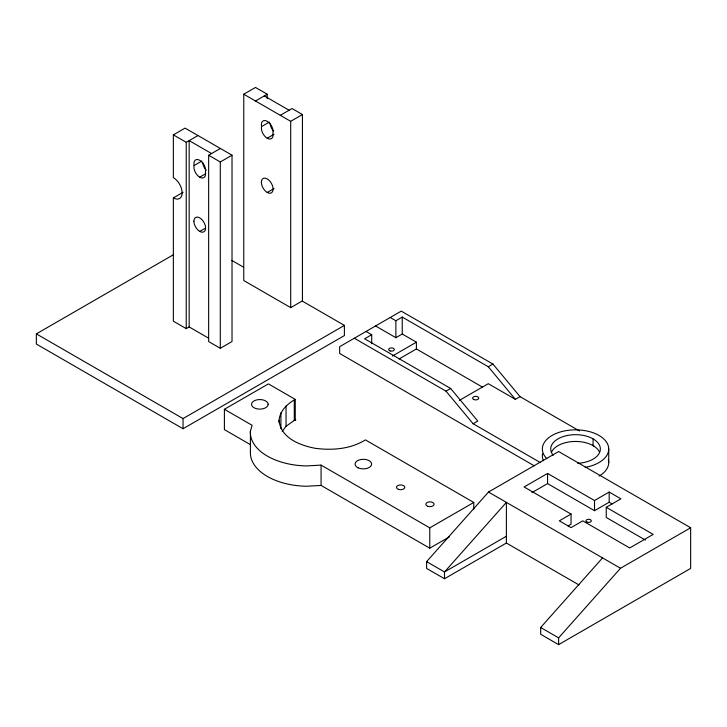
<?xml version="1.0" encoding="UTF-8"?>
<svg xmlns="http://www.w3.org/2000/svg" width="727" height="727" viewBox="0 0 727 727"><rect width="100%" height="100%" fill="white"/><g stroke="black" fill="none" stroke-linecap="round" stroke-linejoin="round"><path stroke-width="1.09" d="M194.091 165.538L193.955 166.056A8.297 4.789 60 0 0 198.862 176.625L200.388 177.542A8.297 4.789 60 0 0 205.587 173.071L205.423 172.081A8.297 4.789 60 0 0 199.752 160.276A8.297 4.789 60 0 0 194.091 165.538L201.906 161.021M261.566 126.58L261.429 127.098A8.297 4.789 60 0 0 266.336 137.667L267.863 138.584A8.297 4.789 60 0 0 273.061 134.122L272.898 133.123A8.297 4.789 60 0 0 267.227 121.318A8.297 4.789 60 0 0 261.566 126.58L269.39 122.063M279.05 422.532C278.568 412.055 286.756 404.148 295.253 399.387L268.408 383.883L224.398 409.292L224.398 429.621L250.215 444.524M449.322 536.899L429.766 548.185L321.08 485.436L306.449 486.254A58.087 33.533 0 0 1 250.406 451.585L250.406 431.256L252.124 425.304L224.398 409.292M282.194 431.447L286.047 426.276L295.253 419.715L295.253 399.387M578.992 584.953L506.383 543.033L444.506 578.747L426.613 568.414L426.613 561.635L488.48 492.043L558.627 451.54L690.65 527.766L690.65 568.414L558.627 644.64L540.67 634.271L540.67 627.492L602.547 557.9M558.627 644.64L558.627 637.861L620.504 568.26L690.65 527.766M208.658 338.191L189.174 326.941L186.239 328.631L173.353 321.198L173.353 197.917A12.45 7.188 60 0 0 182.15 192.837A12.45 7.188 60 0 0 173.353 177.597L173.353 134.877L185.085 128.097L232.022 155.196L232.022 341.517L220.29 348.297L208.649 341.572L208.649 155.251L220.381 148.472M280.286 115.311L292.027 108.532L302.441 114.548L302.441 300.869L290.7 307.639L243.763 280.54L243.763 94.219L255.495 87.449L267.227 94.219L267.227 98.736M255.495 100.998L267.227 94.219M173.353 134.877L186.239 142.31L197.971 135.54M208.649 155.251L220.29 161.976L232.022 155.196M243.763 94.219L290.7 121.318L302.441 114.548M199.752 177.161L205.623 173.771M267.227 138.203L274.079 134.25M173.353 197.917L183.131 192.273M199.752 231.422L205.623 228.033M267.227 192.464L274.079 188.511M302.168 301.023L344.398 325.405L344.398 335.574L183.04 428.73L36.35 344.044L36.35 333.875L173.262 254.832M36.35 333.875L183.04 418.57L344.398 325.405M371.697 343.753L371.697 334.72L364.627 338.8L450.667 388.472L477.775 421.069L473.113 423.759L446.005 391.162L354.322 338.237M390.235 317.499L395.879 320.752L402.249 317.081L488.29 366.753L515.398 399.35L520.059 396.66L579.51 430.984M375.568 325.969L395.879 337.692L402.249 334.02L416.398 342.19L416.398 348.96L482.455 387.1M392.28 356.112L416.398 342.19M399.032 358.993L416.398 348.96M446.005 391.162L450.667 388.472M488.29 366.753L492.942 364.063L520.059 396.66M459.346 400.404L488.29 383.692L515.398 399.35M250.406 431.256A58.087 33.533 0 0 0 306.449 465.934L321.08 465.116L429.766 527.857L473.768 502.457L473.768 509.227M645.358 540.052L606.245 517.47L606.245 507.301L620.913 498.831L609.181 492.061L594.513 500.53L547.567 473.431L524.094 486.981L571.04 514.08L571.04 524.24L568.105 525.939M531.919 492.624L547.567 483.591L594.513 510.69L609.181 502.221L612.116 503.92M506.383 536.253L444.506 571.976L426.613 561.635M571.04 514.08L559.299 520.85L571.04 527.629L582.772 520.85L629.718 547.958L653.182 534.409L606.245 507.301M294.29 399.977L294.29 420.297L295.426 419.815M294.29 420.297L295.825 420.042L295.253 419.715M592.423 445.151L593.95 446.033M264.301 95.919L289.092 110.231M211.575 153.561L189.174 140.62L189.174 326.941M492.942 364.063L401.259 311.129L339.654 346.697L339.654 353.476L534.363 465.889M366.054 331.457L371.697 334.72M231.831 260.42L243.527 267.172M473.113 423.759L540.37 462.581M488.48 492.043L620.504 568.26M473.768 502.457L365.408 439.89C350.65 449.113 332.257 450.531 315.309 448.314C300.196 445.515 280.531 437.999 279.05 420.27M540.67 627.492L558.627 637.861M609.181 492.061L609.181 502.221M608.726 449.013L608.726 462.563M594.513 500.53L594.513 510.69M593.087 438.881L593.087 445.651M547.567 473.431L547.567 483.591M506.383 543.033L506.383 502.375L444.506 571.976L444.506 578.747M429.766 527.857L429.766 548.185M402.249 317.081L402.249 334.02M395.879 320.752L395.879 337.692M321.08 465.116L321.08 485.436M290.7 121.318L290.7 307.639M286.047 405.957L286.047 426.276M280.913 412.845L280.913 428.657M220.29 161.976L220.29 348.297M186.239 142.31L186.239 328.631M183.04 418.57L183.04 428.73M206.186 170.191A8.297 4.789 60 0 1 202.724 162.73M273.67 131.233A8.297 4.789 60 0 1 270.199 123.772M608.317 459.564A33.188 19.166 0 0 1 599.003 476.112M543.469 460.745A33.188 19.166 0 0 1 542.524 453.784M546.786 458.592A33.188 19.166 0 0 1 561.18 431.729A33.188 19.166 0 0 1 606.472 442.071A33.188 19.166 0 0 1 585.162 467.352M551.557 452.076A24.818 14.331 0 0 1 575.53 441.453A24.818 14.331 0 0 1 599.511 452.076M553.274 455.356A24.818 14.331 0 0 1 567.378 435.473A24.818 14.331 0 0 1 599.802 446.014A24.818 14.331 0 0 1 577.692 463.29M268.127 404.221L267.79 402.985A8.297 4.789 0 0 0 258.548 399.605A8.297 4.789 0 0 0 251.533 404.457L251.869 405.693A8.297 4.789 0 0 0 261.111 409.074A8.297 4.789 0 0 0 268.127 404.221M193.891 221.253A8.297 4.789 60 0 0 202.688 232.204A8.297 4.789 60 0 0 202.688 220.472A8.297 4.789 60 0 0 193.891 221.253M261.366 182.304A8.297 4.789 60 0 0 270.162 193.246A8.297 4.789 60 0 0 270.162 181.514A8.297 4.789 60 0 0 261.366 182.304M390.081 350.932A2.808 1.627 0 0 0 394.298 349.523A2.808 1.627 0 0 0 390.081 348.124A2.808 1.627 0 0 0 390.081 350.932M473.686 399.477A3.062 1.763 0 0 0 478.693 398.478A3.062 1.763 0 0 0 474.686 396.469A3.062 1.763 0 0 0 473.686 399.477M586.744 521.95A2.681 1.545 0 0 0 591.233 521.25A2.681 1.545 0 0 0 587.952 519.36A2.681 1.545 0 0 0 586.744 521.95M358.038 467.788A8.297 4.789 0 0 0 371.515 464.907A8.297 4.789 0 0 0 360.465 459.609A8.297 4.789 0 0 0 358.038 467.788M427.885 506.328A4.153 2.399 0 0 0 434.101 504.256A4.153 2.399 0 0 0 427.885 502.184A4.153 2.399 0 0 0 427.885 506.328M398.541 489.389A4.153 2.399 0 0 0 404.766 487.317A4.153 2.399 0 0 0 398.541 485.245A4.153 2.399 0 0 0 398.541 489.389"/></g></svg>
